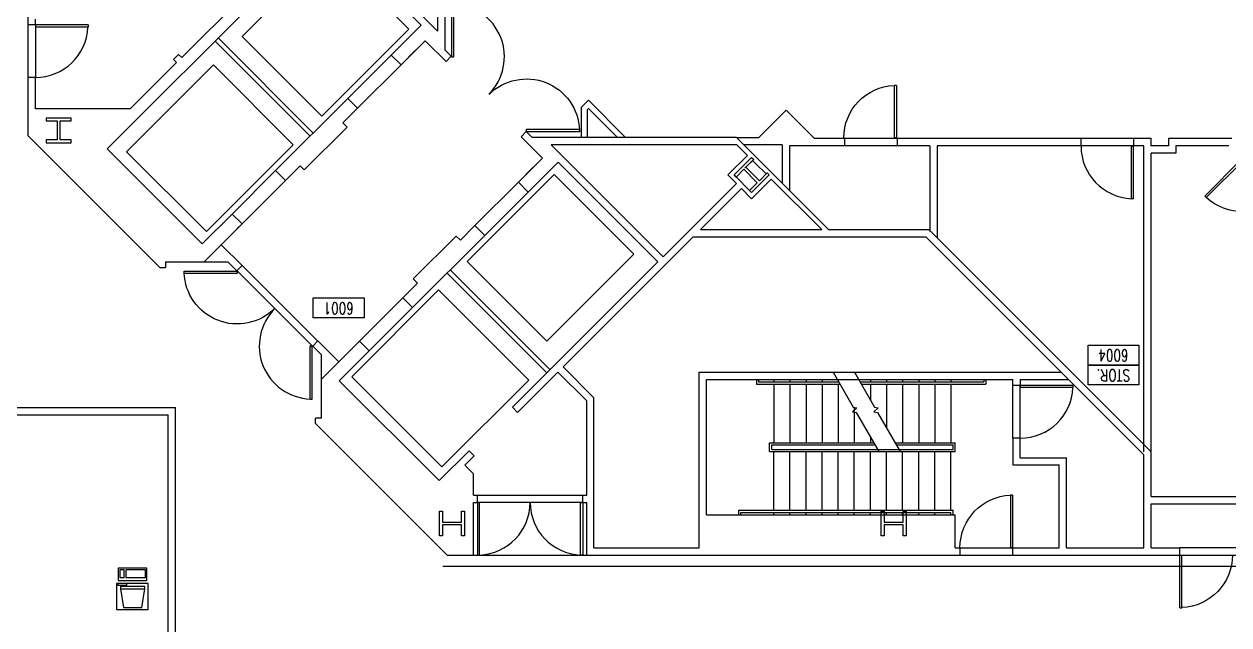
# Model space of a CAD drawing. Header units: millimetres. Extents: x 489553472 to 489553809, y 110504095 to 110504426.
# Drawn here: x 489553545.1 to 489553627.5, y 110504162 to 110504203.1 of the extents above; entities that cross this region are included whole.
import ezdxf
from ezdxf.enums import TextEntityAlignment as Align

# ---------------------------------------------------------------- set-up
doc = ezdxf.new("R2010")
doc.units = ezdxf.units.MM
for name, color, linetype in [('CPU', 6, 'Continuous'), ('DIM', 3, 'Continuous'), ('E-B-CORE', 30, 'Continuous'), ('E-B-ELEV', 112, 'Continuous'), ('E-B-FURR', 6, 'Continuous'), ('E-C-HEAD', 5, 'Continuous'), ('E-F-DOOR', 3, 'Continuous'), ('E-F-STAIR', 8, 'Continuous'), ('E-S-COLM', 8, 'Continuous'), ('IDOORE', 2, 'Continuous'), ('IWALLE', 3, 'Continuous'), ('RMNUM', 40, 'Continuous')]:
    doc.layers.add(name, color=color, linetype=linetype)
doc.styles.add('ROMANS', font='romans', dxfattribs={"width": 0.75, "height": 8})
doc.styles.get("Standard").update_dxf_attribs({"font": 'arial.ttf'})
doc.dimstyles.new('ISO-25', dxfattribs={"dimscale": 3, "dimtxt": 2.5, "dimasz": 2.5, "dimexe": 1.25, "dimexo": 0.625, "dimtad": 1, "dimdsep": 46, "dimtxsty": 'Standard', "dimcen": 2.5, "dimadec": 0, "dimazin": 0, "dimtfac": 1, "dimtmove": 0, "dimatfit": 3, "dimfxl": 0, "dimarcsym": 0})

# ---------------------------------------------------------------- blocks, each defined once
blk = doc.blocks.new('DOOR')
for p, q in [((23.430248, -26.001126), (23.430248, -62.225809)), ((25.177282, -26.001126), (23.430248, -26.001126)), ((25.177282, -62.225809), (25.177282, -26.001126)), ((23.902282, -62.225809), (25.177282, -62.225809))]:
    blk.add_line(p, q)
blk.add_arc((25.177282, -26.001126), 36.224684, 135, 267.984193)
blk = doc.blocks.new('DR-36')
for p, q in [((0, 36), (0, 0)), ((0, 36), (1.5, 36)), ((1.5, 36), (1.5, 0)), ((0, 0), (1.5, 0))]:
    blk.add_line(p, q)
blk.add_arc((0, 0), 36, 0, 87.61406)
blk = doc.blocks.new('DR-72P')
for points in [[(1.5, 0), (0, 0), (0, 36), (1.5, 36)], [(70.5, 0), (72, 0), (72, 36), (70.5, 36)]]:
    blk.add_lwpolyline(points, close=True)
for centre, start, end in [((0, 0), 0, 87.61406), ((72, 0), 92.38594, 180)]:
    blk.add_arc(centre, 36, start, end)
blk = doc.blocks.new('RMNUM')
at = {"layer": 'RMNUM'}
blk.add_lwpolyline([(-16.33354, 6.674702), (18.388073, 6.674702), (18.388073, -6.982766), (-16.33354, -6.982766), (-16.33354, 6.674702)], dxfattribs=at)
at = {"layer": 'RMNUM', "style": 'ROMANS', "width": 0.75}
blk.add_attdef('NUMBER', text='', height=8, dxfattribs=at).set_placement((1.027267, 0.114097), align=Align.MIDDLE_CENTER)
blk = doc.blocks.new('RECTANG')
for p, q in [((1, 1), (0, 1)), ((0, 1), (0, 0)), ((1, 0), (1, 1)), ((0, 0), (1, 0))]:
    blk.add_line(p, q)
blk = doc.blocks.new('IBMAT', base_point=(61, 306))
for p, q in [((75, 307), (75, 306)), ((81, 307), (75, 307)), ((81, 306), (81, 307))]:
    blk.add_line(p, q)
at = {"xscale": 21, "yscale": 17, "zscale": 21}
blk.add_blockref('RECTANG', (61, 306), dxfattribs=at)
blk = doc.blocks.new('KEYBOARD', base_point=(60, 294))
for p, xscale, yscale, zscale in [((60, 294), 19, 8, 19), ((61, 295), 13, 5, 13), ((75, 295), 3, 5, 3)]:
    blk.add_blockref('RECTANG', p, dxfattribs=dict(xscale=xscale, yscale=yscale, zscale=zscale))
blk = doc.blocks.new('COMPUTER')
for p, q in [((-6.64, 16.23), (-8.5, 3.5)), ((6.08, 16.23), (-6.64, 16.23)), ((8, 3.5), (6.08, 16.23)), ((-8.5, 3.5), (-8.5, 2.04)), ((8, 3.5), (-8.5, 3.5)), ((-8.5, 2.04), (8, 2.04)), ((8, 2.04), (8, 3.5))]:
    blk.add_line(p, q)
at = {"xscale": 1.033846153846154, "yscale": 1.033846153846154, "zscale": 1.033846153846154}
for name, p in [('IBMAT', (-10.86, 0)), ('KEYBOARD', (-10.05, -10.5))]:
    blk.add_blockref(name, p, dxfattribs=at)
blk = doc.blocks.new('*D20')
at = {"layer": 'Defpoints', "color": 0, "transparency": 16777216}
for p in [(489553526.856, 110504401.545), (489553482.316, 110504115.512), (489553565.049, 110504115.512)]:
    blk.add_point(p, dxfattribs=at)
at = {"layer": 'DIM', "color": 0, "lineweight": -2, "transparency": 16777216}
for p, q in [((489553524.981, 110504401.545), (489553478.566, 110504401.545)), ((489553482.316, 110504394.045), (489553482.316, 110504123.012)), ((489553563.174, 110504115.512), (489553478.566, 110504115.512))]:
    blk.add_line(p, q, dxfattribs=at)
at = {"layer": 'DIM', "color": 0, "transparency": 16777216}
for points in [[(489553481.066, 110504394.045), (489553483.566, 110504394.045), (489553482.316, 110504401.545)], [(489553481.066, 110504123.012), (489553483.566, 110504123.012), (489553482.316, 110504115.512)]]:
    blk.add_solid(points, dxfattribs=at)
at = {"layer": 'DIM', "color": 0, "transparency": 16777216, "insert": (489553476.611, 110504258.529), "char_height": 7.5, "attachment_point": 5, "rotation": 90}
blk.add_mtext('288', dxfattribs=at)

msp = doc.modelspace()

# ---------------------------------------------------------------- linework, layer by layer
at = {"layer": 'E-B-CORE'}
for p, q in [((489553565.8513909, 110504210.083134), (489553573.3485221, 110504202.5865681)), ((489553565.7229067, 110504209.5045121), (489553550.7556869, 110504194.5372923)), ((489553565.7229067, 110504209.5045121), (489553572.228289, 110504202.9991297)), ((489553573.3485221, 110504208.101436), (489553573.3485221, 110504202.5865681)), ((489553573.8485221, 110504207.1102494), (489553573.8485221, 110504201.3000774)), ((489553560.3076058, 110504205.2444361), (489553555.8528331, 110504200.7896634)), ((489553545.3485221, 110504203.0175855), (489553545.3485221, 110504204.6175855)), ((489553545.8485221, 110504203.0175855), (489553545.8485221, 110504203.4175855)), ((489553545.8485221, 110504203.0175855), (489553545.3485221, 110504203.0175855)), ((489553572.228289, 110504202.9991297), (489553570.1804057, 110504200.9512463)), ((489553572.228289, 110504202.9991297), (489553570.1804057, 110504200.9512463)), ((489553572.4961804, 110504201.9235181), (489553570.8521571, 110504200.2794949)), ((489553572.4961804, 110504201.9235181), (489553573.9418467, 110504200.5093359)), ((489553555.6407011, 110504201.0017955), (489553555.2871477, 110504200.6482421)), ((489553555.6407011, 110504201.0017955), (489553555.8528331, 110504200.7896634)), ((489553570.1804057, 110504200.9512463), (489553570.8521571, 110504200.2794949)), ((489553570.1804057, 110504200.9512463), (489553570.8521571, 110504200.2794949)), ((489553571.8509454, 110504201.2782832), (489553570.8521571, 110504200.2794949)), ((489553573.8485221, 110504201.3000774), (489553574.2914866, 110504200.8667599)), ((489553574.2883196, 110504200.8721285), (489553573.9347662, 110504200.5185751)), ((489553555.4992797, 110504200.43611), (489553552.3351707, 110504197.2720011)), ((489553555.2871477, 110504200.6482421), (489553555.4992797, 110504200.43611)), ((489553545.3485221, 110504195.4184789), (489553545.3485221, 110504199.4175855)), ((489553545.8485221, 110504199.4175855), (489553545.3485221, 110504199.4175855)), ((489553545.8485221, 110504197.2720011), (489553545.8485221, 110504199.4175855)), ((489553567.2105572, 110504197.9813978), (489553562.279432, 110504193.0502726)), ((489553567.2105572, 110504197.9813978), (489553567.8823086, 110504197.3096464)), ((489553583.17159, 110504197.3629174), (489553583.6665648, 110504197.8578921)), ((489553583.6665648, 110504197.8578921), (489553586.2121492, 110504195.3123077)), ((489553583.6665648, 110504197.8578921), (489553586.2121492, 110504195.3123077)), ((489553552.3351707, 110504197.2720011), (489553545.8485221, 110504197.2720011)), ((489553567.8823086, 110504197.3096464), (489553566.8835203, 110504196.3108581)), ((489553583.17159, 110504197.3629174), (489553583.17159, 110504195.3123077)), ((489553583.57159, 110504197.1972319), (489553583.6665648, 110504197.2922067)), ((489553583.57159, 110504197.1972319), (489553583.57159, 110504195.3123077)), ((489553583.6665648, 110504197.2922067), (489553585.6464638, 110504195.3123077)), ((489553567.166363, 110504196.0280153), (489553564.2328145, 110504193.0944668)), ((489553566.8835203, 110504196.3108581), (489553567.166363, 110504196.0280153)), ((489553545.3485221, 110504195.4184789), (489553554.3546933, 110504186.4123077)), ((489553579.4182985, 110504195.7198844), (489553579.0647451, 110504195.366331)), ((489553580.5207498, 110504193.8989487), (489553579.0647451, 110504195.366331)), ((489553579.8205675, 110504195.3123077), (489553579.4182985, 110504195.7198844)), ((489553593.7868226, 110504195.3123077), (489553579.8205675, 110504195.3123077)), ((489553600.078649, 110504189.0123077), (489553593.7868226, 110504195.3123077)), ((489553550.7556869, 110504194.5372923), (489553557.2610693, 110504188.0319099)), ((489553588.7734952, 110504187.1610303), (489553581.1222178, 110504194.8123077)), ((489553593.824456, 110504194.8123077), (489553581.1222178, 110504194.8123077)), ((489553594.5428076, 110504194.0930229), (489553593.824456, 110504194.8123077)), ((489553563.9499717, 110504193.3773095), (489553562.9511834, 110504192.3785212)), ((489553563.9499717, 110504193.3773095), (489553564.2328145, 110504193.0944668)), ((489553580.5207498, 110504193.8989487), (489553578.8767266, 110504192.2549254)), ((489553581.5963614, 110504193.6310573), (489553579.548478, 110504191.583174)), ((489553581.5963614, 110504193.6310573), (489553579.548478, 110504191.583174)), ((489553588.4199418, 110504186.8074769), (489553581.5963614, 110504193.6310573)), ((489553593.1982847, 110504192.7502443), (489553594.5428076, 110504194.0930229)), ((489553595.1237704, 110504193.5113054), (489553594.8953515, 110504193.740021)), ((489553595.8141842, 110504192.820376), (489553595.1237704, 110504193.5113054)), ((489553562.279432, 110504193.0502726), (489553562.9511834, 110504192.3785212)), ((489553579.8755149, 110504193.2537137), (489553578.8767266, 110504192.2549254)), ((489553593.7801191, 110504192.1676541), (489553593.1982389, 110504192.7502903)), ((489553594.8244925, 110504191.5478416), (489553593.6225028, 110504192.7500149)), ((489553579.548478, 110504191.583174), (489553578.8767266, 110504192.2549254)), ((489553579.548478, 110504191.583174), (489553578.8767266, 110504192.2549254)), ((489553593.7801191, 110504192.1676541), (489553588.7734952, 110504187.1610303)), ((489553594.1341315, 110504191.8145598), (489553591.3318794, 110504189.0123077)), ((489553594.8244925, 110504191.1233019), (489553594.1332143, 110504191.8154781)), ((489553594.8244466, 110504191.1233478), (489553596.1667676, 110504192.4674126)), ((489553599.6173898, 110504189.0123077), (489553596.1667676, 110504192.4674126)), ((489553594.7537818, 110504191.4771309), (489553594.7537818, 110504191.4771309)), ((489553559.3095835, 110504190.0804241), (489553557.2610693, 110504188.0319099)), ((489553559.3095835, 110504190.0804241), (489553559.9813349, 110504189.4086727)), ((489553559.9813349, 110504189.4086727), (489553557.38497, 110504186.8123077)), ((489553559.9813349, 110504189.4086727), (489553559.6277815, 110504189.0551193)), ((489553575.9068781, 110504189.2850769), (489553574.9080898, 110504188.2862886)), ((489553576.5786295, 110504188.6133255), (489553575.9068781, 110504189.2850769)), ((489553576.5786295, 110504188.6133255), (489553571.6475043, 110504183.6822003)), ((489553574.625247, 110504188.5691313), (489553571.6916985, 110504185.6355828)), ((489553574.9080898, 110504188.2862886), (489553574.625247, 110504188.5691313)), ((489553590.8318794, 110504188.5123077), (489553581.9380035, 110504179.6184318)), ((489553590.8318794, 110504188.5123077), (489553606.7375048, 110504188.5123077)), ((489553591.3318794, 110504189.0123077), (489553599.6173898, 110504189.0123077)), ((489553600.078649, 110504189.0123077), (489553606.9446116, 110504189.0123077)), ((489553606.7375048, 110504188.5123077), (489553621.6485221, 110504173.6012904)), ((489553606.9446116, 110504189.0123077), (489553622.1485221, 110504173.8083972)), ((489553558.5557297, 110504187.9830674), (489553559.9810986, 110504186.5580135)), ((489553554.7546933, 110504186.8123077), (489553559.0193827, 110504186.8123077)), ((489553554.7546933, 110504186.8123077), (489553554.7546933, 110504186.4123077)), ((489553559.0193827, 110504186.8123077), (489553559.6275452, 110504186.2044601)), ((489553588.4199418, 110504186.8074769), (489553578.4710848, 110504176.8586198)), ((489553554.3546933, 110504186.4123077), (489553554.7546933, 110504186.4123077)), ((489553559.9810986, 110504186.5580135), (489553559.6275452, 110504186.2044601)), ((489553571.9745412, 110504185.35274), (489553570.9757529, 110504184.3539517)), ((489553571.9745412, 110504185.35274), (489553571.6916985, 110504185.6355828)), ((489553571.6475043, 110504183.6822003), (489553570.9757529, 110504184.3539517)), ((489553565.1653773, 110504181.393999), (489553564.8118239, 110504181.0404456)), ((489553565.4095394, 110504180.4430451), (489553564.8118239, 110504181.0404456)), ((489553566.5907462, 110504179.9689451), (489553565.1653773, 110504181.393999)), ((489553568.0059044, 110504181.3841032), (489553565.4095394, 110504178.7877382)), ((489553568.6776558, 110504180.7123518), (489553568.0059044, 110504181.3841032)), ((489553565.4095394, 110504176.1235874), (489553565.4095394, 110504180.4430451)), ((489553568.6776558, 110504180.7123518), (489553566.6291416, 110504178.6638376)), ((489553584.0470394, 110504177.5093958), (489553581.9380035, 110504179.6184318)), ((489553573.4527221, 110504171.8402572), (489553566.6291416, 110504178.6638376)), ((489553581.5844501, 110504179.2648784), (489553578.8246381, 110504176.5050664)), ((489553583.5470394, 110504177.302289), (489553581.5844501, 110504179.2648784)), ((489553591.2470394, 110504179.2512904), (489553615.9985221, 110504179.2512904)), ((489553591.2470394, 110504167.2512904), (489553591.2470394, 110504179.2512904)), ((489553591.7470394, 110504178.7512904), (489553612.6956552, 110504178.7512904)), ((489553591.7470394, 110504169.5123077), (489553591.7470394, 110504178.7512904)), ((489553612.6956552, 110504178.3512904), (489553612.6956552, 110504178.7512904)), ((489553613.1956552, 110504178.7512904), (489553613.1956552, 110504178.3512904)), ((489553613.1956552, 110504178.7512904), (489553616.4985221, 110504178.7512904)), ((489553613.1956552, 110504178.3512904), (489553612.6956552, 110504178.3512904)), ((489553583.5470394, 110504170.8512904), (489553583.5470394, 110504177.302289)), ((489553584.0470394, 110504167.2512904), (489553584.0470394, 110504177.5093958)), ((489553565.4095394, 110504176.1235874), (489553565.0095394, 110504176.1235874)), ((489553565.0095394, 110504175.7574616), (489553565.0095394, 110504176.1235874)), ((489553578.4710848, 110504176.8586198), (489553578.8246381, 110504176.5050664)), ((489553565.0095394, 110504175.7574616), (489553574.0157106, 110504166.7512904)), ((489553612.6956552, 110504174.7512904), (489553612.6956552, 110504172.9123077)), ((489553613.1956552, 110504174.7512904), (489553612.6956552, 110504174.7512904)), ((489553613.1956552, 110504173.4123077), (489553613.1956552, 110504174.7512904)), ((489553575.5012363, 110504173.8887714), (489553573.4527221, 110504171.8402572)), ((489553575.5012363, 110504173.8887714), (489553575.8547897, 110504173.535218)), ((489553621.6485221, 110504167.2512904), (489553621.6485221, 110504173.6012904)), ((489553622.1485221, 110504170.7512904), (489553622.1485221, 110504173.8083972)), ((489553575.8547897, 110504173.535218), (489553575.220489, 110504172.9009173)), ((489553575.8095394, 110504172.311867), (489553575.220489, 110504172.9009173)), ((489553612.6956552, 110504172.9123077), (489553615.8485221, 110504172.9123077)), ((489553613.1956552, 110504173.4123077), (489553616.3485221, 110504173.4123077)), ((489553615.8485221, 110504167.2512904), (489553615.8485221, 110504172.9123077)), ((489553616.3485221, 110504167.2512904), (489553616.3485221, 110504173.4123077)), ((489553575.8095394, 110504170.8512904), (489553575.8095394, 110504172.311867)), ((489553575.8095394, 110504170.8512904), (489553576.0782894, 110504170.8512904)), ((489553575.8095394, 110504166.7512904), (489553575.8095394, 110504170.3512904)), ((489553575.8095394, 110504170.3512904), (489553576.0782894, 110504170.3512904)), ((489553576.0782894, 110504170.3512904), (489553576.0782894, 110504170.8512904)), ((489553583.2782894, 110504170.3512904), (489553583.2782894, 110504170.8512904)), ((489553583.2782894, 110504170.8512904), (489553583.5470394, 110504170.8512904)), ((489553583.2782894, 110504170.3512904), (489553583.5470394, 110504170.3512904)), ((489553583.5470394, 110504166.7512904), (489553583.5470394, 110504170.3512904)), ((489553622.1485221, 110504170.7512904), (489553637.0485221, 110504170.7512904)), ((489553591.7470394, 110504169.5123077), (489553608.7485221, 110504169.5123077)), ((489553608.7485221, 110504167.2512904), (489553608.7485221, 110504169.5123077)), ((489553622.1485221, 110504170.2512904), (489553636.5485221, 110504170.2512904)), ((489553622.1485221, 110504167.2512904), (489553622.1485221, 110504170.2512904)), ((489553584.0470394, 110504167.2512904), (489553591.2470394, 110504167.2512904)), ((489553608.7485221, 110504167.2512904), (489553609.0735221, 110504167.2512904)), ((489553609.0735221, 110504167.2512904), (489553609.0735221, 110504166.7512904)), ((489553612.6735221, 110504167.2512904), (489553615.8485221, 110504167.2512904)), ((489553612.6735221, 110504167.2512904), (489553612.6735221, 110504166.7512904)), ((489553616.3485221, 110504167.2512904), (489553621.6485221, 110504167.2512904)), ((489553622.1485221, 110504167.2512904), (489553624.0985221, 110504167.2512904)), ((489553624.0985221, 110504166.7512904), (489553624.0985221, 110504167.2512904)), ((489553574.0157106, 110504166.7512904), (489553575.8095394, 110504166.7512904)), ((489553583.5470394, 110504166.7512904), (489553609.0735221, 110504166.7512904)), ((489553612.6735221, 110504166.7512904), (489553621.6485221, 110504166.7512904)), ((489553621.6485221, 110504166.7512904), (489553624.0985221, 110504166.7512904))]:
    msp.add_line(p, q, dxfattribs=at)
at = {"layer": 'E-B-ELEV'}
for p, q in [((489553564.6389286, 110504195.4097692), (489553558.1335462, 110504201.9151516)), ((489553564.8510606, 110504195.6219012), (489553558.3456782, 110504202.1272836)), ((489553574.0070009, 110504186.0416969), (489553580.8305813, 110504179.2181164)), ((489553574.2191329, 110504186.2538289), (489553581.0427134, 110504179.4302485))]:
    msp.add_line(p, q, dxfattribs=at)
for points in [[(489553565.9231116, 110504208.1729362), (489553559.9834147, 110504202.2332393), (489553565.4400639, 110504196.77659), (489553571.3797609, 110504202.716287)], [(489553558.0269597, 110504200.2767843), (489553563.483609, 110504194.820135), (489553557.543912, 110504188.8804381), (489553552.0872628, 110504194.3370873)], [(489553586.7701679, 110504187.3258799), (489553580.830471, 110504181.386183), (489553575.3738217, 110504186.8428322), (489553581.3135187, 110504192.7825292)], [(489553579.5811228, 110504178.7226212), (489553573.4173667, 110504184.8863773), (489553567.4776698, 110504178.9466803), (489553573.6414258, 110504172.7829243)]]:
    msp.add_lwpolyline(points, close=True, dxfattribs=at)
at = {"layer": 'E-B-FURR'}
for p, q in [((489553597.1983333, 110504197.1735839), (489553595.3293792, 110504195.3046297)), ((489553599.1202385, 110504195.2512904), (489553597.1981392, 110504197.1733897)), ((489553593.7944906, 110504195.3046297), (489553595.3293792, 110504195.3046297)), ((489553601.1717701, 110504195.2512904), (489553599.1202385, 110504195.2512904)), ((489553601.1717701, 110504195.28119), (489553601.1717701, 110504194.7512904)), ((489553604.7717701, 110504195.28119), (489553604.7717701, 110504194.7512904)), ((489553617.3507086, 110504195.2512904), (489553604.7717701, 110504195.2512904)), ((489553617.3507086, 110504194.7304788), (489553617.3507086, 110504195.2512904)), ((489553622.1240017, 110504195.2512904), (489553620.9601345, 110504195.2512904)), ((489553620.9601345, 110504194.7304788), (489553620.9601345, 110504195.2512904)), ((489553622.1240017, 110504195.2631524), (489553622.1240017, 110504194.7512904)), ((489553623.3240017, 110504195.2631524), (489553623.3240017, 110504194.7512904)), ((489553627.6677643, 110504195.2512904), (489553623.3240017, 110504195.2512904)), ((489553596.9179772, 110504194.804629), (489553594.2938427, 110504194.804629)), ((489553596.9179772, 110504194.804629), (489553596.9179772, 110504192.1770855)), ((489553597.4179772, 110504194.7512904), (489553597.4179772, 110504191.676436)), ((489553601.1717701, 110504194.7512904), (489553597.4179772, 110504194.7512904)), ((489553607.0179772, 110504194.7512904), (489553604.7717701, 110504194.7512904)), ((489553607.0179772, 110504194.7512904), (489553607.0179772, 110504188.8921114)), ((489553607.5179772, 110504194.7512904), (489553607.5179772, 110504188.4396564)), ((489553617.3507086, 110504194.7512904), (489553607.5179772, 110504194.7512904)), ((489553621.6485221, 110504194.7512904), (489553620.9601345, 110504194.7512904)), ((489553621.6485221, 110504173.8083972), (489553621.6485221, 110504194.7512904)), ((489553623.3240017, 110504194.7512904), (489553622.1240017, 110504194.7512904)), ((489553622.1485221, 110504173.8083972), (489553622.1485221, 110504194.2512904)), ((489553623.8240017, 110504194.2512904), (489553622.1485221, 110504194.2512904)), ((489553623.8240017, 110504194.7512904), (489553623.8240017, 110504194.2512904)), ((489553627.4606576, 110504194.7512904), (489553623.8240017, 110504194.7512904)), ((489553536.4394757, 110504176.842244), (489553555.4394757, 110504176.842244)), ((489553538.8394757, 110504176.342244), (489553554.9394757, 110504176.342244)), ((489553554.9394757, 110504159.042244), (489553554.9394757, 110504176.342244)), ((489553555.4394757, 110504159.042244), (489553555.4394757, 110504176.842244))]:
    msp.add_line(p, q, dxfattribs=at)
at = {"layer": 'E-C-HEAD'}
for p, q in [((489553545.3485221, 110504199.4175855), (489553545.3485221, 110504203.0175855)), ((489553545.8485221, 110504203.0175855), (489553545.8485221, 110504199.4175855)), ((489553570.1804057, 110504200.9512463), (489553567.2105572, 110504197.9813978)), ((489553570.8521571, 110504200.2794949), (489553567.8823086, 110504197.3096464)), ((489553601.1764338, 110504195.2719325), (489553604.7764338, 110504195.2719325)), ((489553617.3721599, 110504195.2719325), (489553620.9721599, 110504195.2719325)), ((489553601.1764338, 110504194.7719325), (489553604.7764338, 110504194.7719325)), ((489553617.3721599, 110504194.7719325), (489553620.9721599, 110504194.7719325)), ((489553559.3095835, 110504190.0804241), (489553562.279432, 110504193.0502726)), ((489553559.9813349, 110504189.4086727), (489553562.9511834, 110504192.3785212)), ((489553575.9068781, 110504189.2850769), (489553578.8767266, 110504192.2549254)), ((489553576.5786295, 110504188.6133255), (489553579.548478, 110504191.583174)), ((489553559.6272092, 110504186.2047969), (489553564.8010408, 110504181.0303353)), ((489553559.9807626, 110504186.5583503), (489553565.1545942, 110504181.3838887)), ((489553570.9757529, 110504184.3539517), (489553568.0059044, 110504181.3841032)), ((489553571.6475043, 110504183.6822003), (489553568.6776558, 110504180.7123518)), ((489553612.6956552, 110504174.7512904), (489553612.6956552, 110504178.3512904)), ((489553613.1956552, 110504174.7512904), (489553613.1956552, 110504178.3512904)), ((489553576.0782894, 110504170.8512904), (489553583.2782894, 110504170.8512904)), ((489553583.2782894, 110504170.3512904), (489553576.0782894, 110504170.3512904)), ((489553609.0735221, 110504167.2512904), (489553612.6735221, 110504167.2512904)), ((489553634.5985221, 110504167.2512904), (489553624.0985221, 110504167.2512904)), ((489553575.8095394, 110504166.7512904), (489553583.5470394, 110504166.7512904)), ((489553609.0735221, 110504166.7512904), (489553612.6735221, 110504166.7512904)), ((489553624.0985221, 110504166.7512904), (489553634.5985221, 110504166.7512904)), ((489553573.7050504, 110504166.0012904), (489553642.5985221, 110504166.0012904))]:
    msp.add_line(p, q, dxfattribs=at)
at = {"layer": 'E-F-STAIR'}
for p, q in [((489553595.1485221, 110504178.7512904), (489553595.1485221, 110504178.4512904)), ((489553595.2985221, 110504178.7512904), (489553595.2985221, 110504178.6012904)), ((489553595.2985221, 110504178.6012904), (489553600.7672635, 110504178.6012904)), ((489553596.3485221, 110504178.7512904), (489553596.3485221, 110504178.6012904)), ((489553597.4485221, 110504178.7512904), (489553597.4485221, 110504178.6012904)), ((489553598.5485221, 110504178.7512904), (489553598.5485221, 110504178.6012904)), ((489553599.6485221, 110504178.7512904), (489553599.6485221, 110504178.6012904)), ((489553600.7485221, 110504178.7512904), (489553600.7485221, 110504178.6012904)), ((489553602.2310511, 110504178.6012904), (489553610.6985221, 110504178.6012904)), ((489553602.9485221, 110504178.7512904), (489553602.9485221, 110504178.6012904)), ((489553604.0485221, 110504178.7512904), (489553604.0485221, 110504178.6012904)), ((489553605.1485221, 110504178.7512904), (489553605.1485221, 110504178.6012904)), ((489553606.2485221, 110504178.7512904), (489553606.2485221, 110504178.6012904)), ((489553607.3485221, 110504178.7512904), (489553607.3485221, 110504178.6012904)), ((489553608.4485221, 110504178.7512904), (489553608.4485221, 110504178.6012904)), ((489553610.6985221, 110504178.7512904), (489553610.6985221, 110504178.6012904)), ((489553610.8485221, 110504178.7512904), (489553610.8485221, 110504178.4512904)), ((489553595.1485221, 110504178.4512904), (489553600.8538661, 110504178.4512904)), ((489553596.3485221, 110504178.4512904), (489553596.3485221, 110504174.431799)), ((489553597.4485221, 110504178.4512904), (489553597.4485221, 110504174.431799)), ((489553598.5485221, 110504178.4512904), (489553598.5485221, 110504174.431799)), ((489553599.6485221, 110504178.4512904), (489553599.6485221, 110504174.431799)), ((489553600.7485221, 110504178.4512904), (489553600.7485221, 110504174.431799)), ((489553602.3176537, 110504178.4512904), (489553610.8485221, 110504178.4512904)), ((489553602.9485221, 110504178.4512904), (489553602.9485221, 110504177.3585942)), ((489553604.0485221, 110504178.4512904), (489553604.0485221, 110504175.4533383)), ((489553605.1485221, 110504178.4512904), (489553605.1485221, 110504174.431799)), ((489553606.2485221, 110504178.4512904), (489553606.2485221, 110504174.431799)), ((489553607.3485221, 110504178.4512904), (489553607.3485221, 110504174.431799)), ((489553608.4485221, 110504178.4512904), (489553608.4485221, 110504174.431799)), ((489553601.8485221, 110504176.8543045), (489553601.8485221, 110504174.431799)), ((489553596.0485221, 110504174.431799), (489553603.1745205, 110504174.431799)), ((489553596.0485221, 110504173.831799), (489553596.0485221, 110504174.431799)), ((489553602.9485221, 110504174.8232397), (489553602.9485221, 110504174.431799)), ((489553604.6383081, 110504174.431799), (489553608.7485221, 110504174.431799)), ((489553608.7485221, 110504173.831799), (489553608.7485221, 110504174.431799)), ((489553596.0485221, 110504173.831799), (489553608.7485221, 110504173.831799)), ((489553596.1985221, 110504174.281799), (489553603.261123, 110504174.281799)), ((489553596.1985221, 110504173.981799), (489553596.1985221, 110504174.281799)), ((489553596.1985221, 110504173.981799), (489553608.5985221, 110504173.981799)), ((489553596.3485221, 110504169.8123077), (489553596.3485221, 110504173.831799)), ((489553597.4485221, 110504169.8123077), (489553597.4485221, 110504173.831799)), ((489553598.5485221, 110504169.8123077), (489553598.5485221, 110504173.831799)), ((489553599.6485221, 110504169.8123077), (489553599.6485221, 110504173.831799)), ((489553600.7485221, 110504169.8123077), (489553600.7485221, 110504173.831799)), ((489553601.8485221, 110504169.8123077), (489553601.8485221, 110504173.831799)), ((489553602.9485221, 110504169.8123077), (489553602.9485221, 110504173.831799)), ((489553604.0485221, 110504169.8123077), (489553604.0485221, 110504173.831799)), ((489553604.7249106, 110504174.281799), (489553608.5985221, 110504174.281799)), ((489553605.1485221, 110504169.8123077), (489553605.1485221, 110504173.831799)), ((489553606.2485221, 110504169.8123077), (489553606.2485221, 110504173.831799)), ((489553607.3485221, 110504169.8123077), (489553607.3485221, 110504173.831799)), ((489553608.4485221, 110504169.8123077), (489553608.4485221, 110504173.831799)), ((489553608.5985221, 110504173.981799), (489553608.5985221, 110504174.281799)), ((489553593.9485221, 110504169.8123077), (489553608.5985221, 110504169.8123077)), ((489553593.9485221, 110504169.5123077), (489553593.9485221, 110504169.8123077)), ((489553594.0985221, 110504169.6623077), (489553608.4485221, 110504169.6623077)), ((489553594.0985221, 110504169.5123077), (489553594.0985221, 110504169.6623077)), ((489553596.3485221, 110504169.5123077), (489553596.3485221, 110504169.6623077)), ((489553597.4485221, 110504169.5123077), (489553597.4485221, 110504169.6623077)), ((489553598.5485221, 110504169.5123077), (489553598.5485221, 110504169.6623077)), ((489553599.6485221, 110504169.5123077), (489553599.6485221, 110504169.6623077)), ((489553600.7485221, 110504169.5123077), (489553600.7485221, 110504169.6623077)), ((489553601.8485221, 110504169.5123077), (489553601.8485221, 110504169.6623077)), ((489553602.9485221, 110504169.5123077), (489553602.9485221, 110504169.6623077)), ((489553604.0485221, 110504169.5123077), (489553604.0485221, 110504169.6623077)), ((489553605.1485221, 110504169.5123077), (489553605.1485221, 110504169.6623077)), ((489553606.2485221, 110504169.5123077), (489553606.2485221, 110504169.6623077)), ((489553607.3485221, 110504169.5123077), (489553607.3485221, 110504169.6623077)), ((489553608.4485221, 110504169.5123077), (489553608.4485221, 110504169.6623077)), ((489553608.5985221, 110504169.5123077), (489553608.5985221, 110504169.8123077))]:
    msp.add_line(p, q, dxfattribs=at)
for points in [[(489553600.3919859, 110504179.2512904), (489553601.7699111, 110504176.8646538), (489553602.0198489, 110504176.8317489), (489553601.7270286, 110504176.5389286), (489553601.9769664, 110504176.5060237), (489553603.5209307, 110504173.831799)], [(489553601.8557734, 110504179.2512904), (489553603.2336987, 110504176.8646538), (489553603.4836365, 110504176.8317489), (489553603.1908162, 110504176.5389286), (489553603.4407539, 110504176.5060237), (489553604.9847182, 110504173.831799)]]:
    msp.add_lwpolyline(points, dxfattribs=at)
at = {"layer": 'E-S-COLM'}
for p, q in [((489553594.3648731, 110504193.2095425), (489553594.8956957, 110504193.7396764)), ((489553594.7537818, 110504193.881294), (489553594.7540221, 110504193.881534))]:
    msp.add_line(p, q, dxfattribs=at)
for points in [[(489553546.5935433, 110504195.1465101), (489553546.5935433, 110504194.9465101), (489553548.2935433, 110504194.9465101), (489553548.2935433, 110504195.1465101), (489553547.5435433, 110504195.1465101), (489553547.5435433, 110504196.4465101), (489553548.2935433, 110504196.4465101), (489553548.2935433, 110504196.6465101), (489553546.5935433, 110504196.6465101), (489553546.5935433, 110504196.4465101), (489553547.3435433, 110504196.4465101), (489553547.3435433, 110504195.1465101)], [(489553595.8851527, 110504192.8913445), (489553596.026574, 110504192.7499231), (489553594.8244925, 110504191.5478416), (489553594.6830711, 110504191.689263), (489553595.2134012, 110504192.219593), (489553594.2941624, 110504193.1388319), (489553593.7638323, 110504192.6085018), (489553593.622411, 110504192.7499231), (489553594.8244925, 110504193.9520047), (489553594.9659139, 110504193.8105833), (489553594.4355838, 110504193.2802532), (489553595.3548226, 110504192.3610144)], [(489553573.6827245, 110504168.0573289), (489553573.4827245, 110504168.0573289), (489553573.4827245, 110504169.7573289), (489553573.6827245, 110504169.7573289), (489553573.6827245, 110504169.0073289), (489553574.9827245, 110504169.0073289), (489553574.9827245, 110504169.7573289), (489553575.1827245, 110504169.7573289), (489553575.1827245, 110504168.0573289), (489553574.9827245, 110504168.0573289), (489553574.9827245, 110504168.8073289), (489553573.6827245, 110504168.8073289)], [(489553603.8828952, 110504168.0573289), (489553603.6828952, 110504168.0573289), (489553603.6828952, 110504169.7573289), (489553603.8828952, 110504169.7573289), (489553603.8828952, 110504169.0073289), (489553605.1828952, 110504169.0073289), (489553605.1828952, 110504169.7573289), (489553605.3828952, 110504169.7573289), (489553605.3828952, 110504168.0573289), (489553605.1828952, 110504168.0573289), (489553605.1828952, 110504168.8073289), (489553603.8828952, 110504168.8073289)]]:
    msp.add_lwpolyline(points, close=True, dxfattribs=at)
at = {"layer": 'IWALLE'}
for p, q in [((489553545.3485221, 110504195.4184789), (489553554.3546933, 110504186.4123077)), ((489553592.9299473, 110504194.8123077), (489553584.6369179, 110504194.8123077))]:
    msp.add_line(p, q, dxfattribs=at)

# ---------------------------------------------------------------- block references
at = {"xscale": 0.1, "yscale": 0.1, "zscale": 0.1, "rotation": 180}
for p, values in [((489553566.692373, 110504183.6386645), {'NUMBER': '6001'}), ((489553619.6685351, 110504180.419221), {'NUMBER': '6004'}), ((489553619.6685351, 110504179.0534742), {'NUMBER': 'STOR.'})]:
    msp.add_blockref('RMNUM', p, dxfattribs=at).add_auto_attribs(values)
at = {"layer": 'CPU', "lineweight": -3, "xscale": 0.1, "yscale": 0.1, "zscale": 0.1, "rotation": 180}
msp.add_blockref('COMPUTER', (489553552.4729306, 110504164.7937264), dxfattribs=at)
at = {"layer": 'E-F-DOOR', "yscale": 0.1, "zscale": 0.1}
for name, p, xscale, rotation in [('DR-36', (489553545.8485221, 110504203.0175855), 0.1, 270), ('DR-36', (489553604.7254761, 110504195.2812396), -0.1, 0.01896199999993797), ('DR-36', (489553620.948797, 110504194.7242627), 0.1, 179.981038), ('DR-36', (489553628.3511487, 110504193.8534029), -0.1, 135.0189619999999), ('DR-36', (489553613.1956552, 110504178.3512904), 0.1, 270), ('DR-72P', (489553583.2782894, 110504170.3512904), 0.1, 180), ('DR-36', (489553624.0985221, 110504166.7512904), -0.1, 180)]:
    msp.add_blockref(name, p, dxfattribs=dict(at, xscale=xscale, rotation=rotation))
at = {"layer": 'E-F-DOOR', "xscale": -0.1, "yscale": 0.1, "zscale": 0.1}
msp.add_blockref('DR-36', (489553612.6735221, 110504167.2512904), dxfattribs=at)
at = {"layer": 'IDOORE', "yscale": 0.1, "zscale": 0.1}
for p, xscale, rotation in [((489553576.8157128, 110504198.2339914), 0.1, 180), ((489553576.8334054, 110504198.2162988), -0.1, 90), ((489553562.2452568, 110504183.6635354), -0.1, 270)]:
    msp.add_blockref('DOOR', p, dxfattribs=dict(at, xscale=xscale, rotation=rotation))
at = {"layer": 'IDOORE', "xscale": 0.1, "yscale": 0.1, "zscale": 0.1}
msp.add_blockref('DOOR', (489553562.2629494, 110504183.6458428), dxfattribs=at)

# ---------------------------------------------------------------- dimensions: what is measured, and where the dimension line sits
at = {"layer": 'DIM'}
dim = msp.add_linear_dim(base=(489553482.3155131, 110504115.5123077), p1=(489553526.8561563, 110504401.5447334), p2=(489553565.0485221, 110504115.5123077), angle=90, text='288', dimstyle='ISO-25', dxfattribs=at)
dim.commit()
dim.dimension.update_dxf_attribs({"geometry": '*D20', "text_midpoint": (489553482.315513, 110504258.5285204), "dimtype": 160})

doc.saveas('drawing.dxf')
